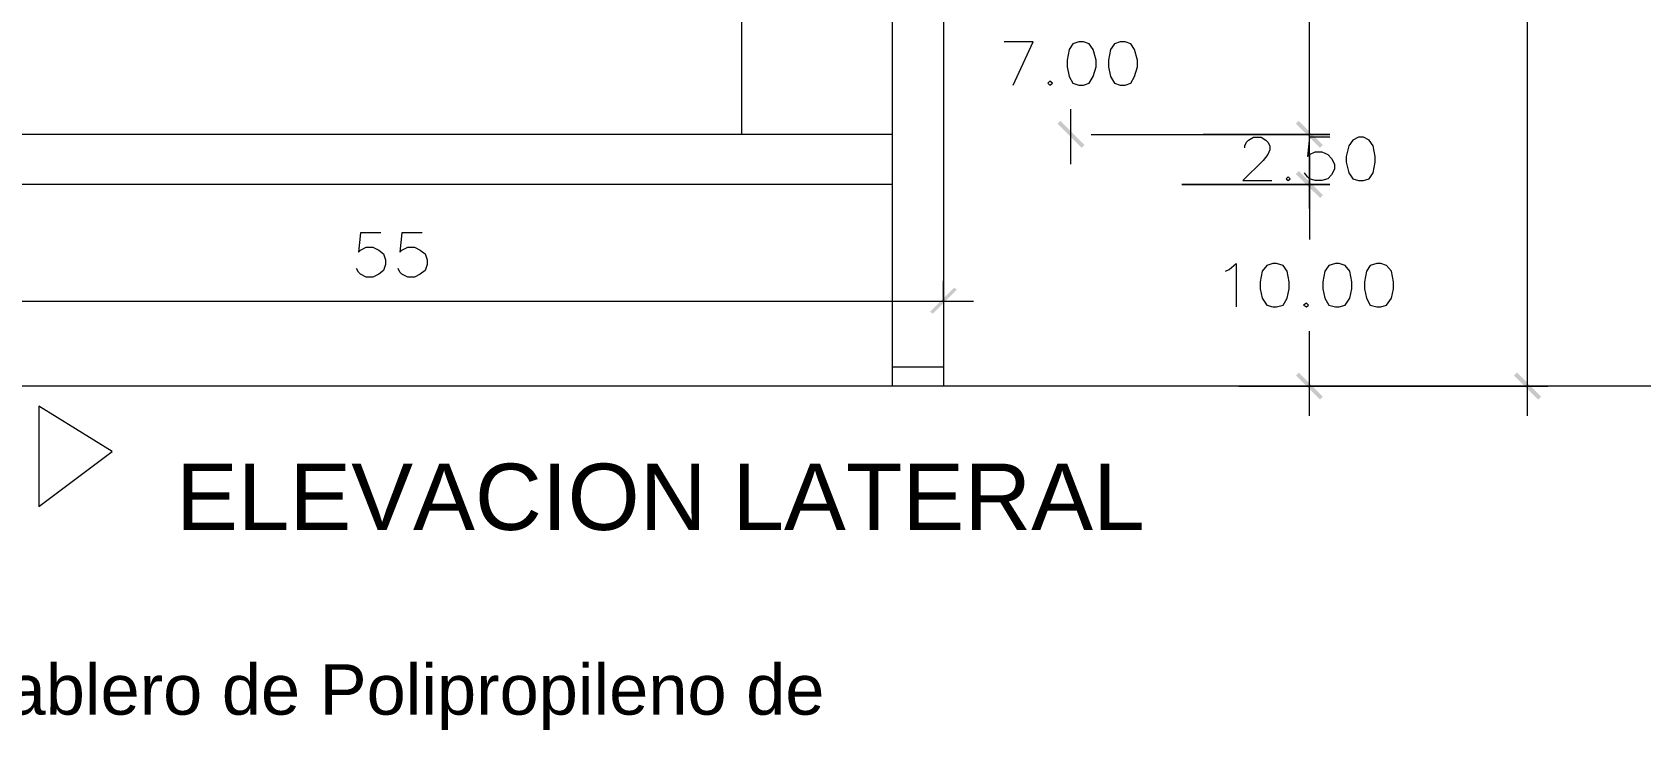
# Model space of a CAD drawing. Header units: inches. Extents: x 0.21 to 4.55, y 0.23 to 3.12.
# Drawn here: x 0.635 to 1.433, y 1.898 to 2.245 of the extents above; entities that cross this region are included whole.
import ezdxf

# ---------------------------------------------------------------- set-up
doc = ezdxf.new("R2010")
doc.units = ezdxf.units.IN
doc.header["$MEASUREMENT"] = 0
doc.layers.add('PDF_0', color=7, linetype='Continuous')
doc.layers.add('PDF_TEXTO', color=7, linetype='Continuous')
doc.styles.add('PDF Arial', font='arial.ttf')

msp = doc.modelspace()

# ---------------------------------------------------------------- linework, layer by layer
at = {"layer": 'PDF_0', "lineweight": 5}
for points in [[(1.08704, 2.2644), (1.08704, 2.06905), (1.06166, 2.06905), (1.06166, 2.2644), (0.56466, 2.2644), (0.56466, 2.06905), (0.53929, 2.06905), (0.53929, 2.78821)], [(1.37671, 2.05421), (1.37671, 2.42097)], [(1.2685, 2.17918), (1.2685, 2.39847)], [(0.98697, 2.19402), (0.98697, 2.2644)], [(1.15024, 2.17918), (1.15024, 2.20647)], [(1.2685, 2.15715), (1.2685, 2.16912), (1.2685, 2.19402), (1.2685, 2.20599)], [(1.06166, 2.19402), (0.56466, 2.19402)], [(1.16029, 2.19402), (1.17035, 2.19402), (1.27856, 2.19402), (1.21583, 2.19402)], [(1.2685, 2.18397), (1.2685, 2.14183)], [(1.06166, 2.16912), (0.56466, 2.16912)], [(1.08704, 2.11119), (1.08704, 2.12124)], [(0.52445, 2.11119), (1.10188, 2.11119)], [(1.2685, 2.05421), (1.2685, 2.09635)], [(1.06166, 2.07863), (1.08704, 2.07863)], [(1.34942, 2.06905), (0.33149, 2.06905)], [(3.03001, 2.06905), (0.43874, 2.06905)], [(1.23355, 2.06905), (1.38676, 2.06905)], [(1.24025, 2.06905), (1.27856, 2.06905)]]:
    msp.add_lwpolyline(points, dxfattribs=at)
at = {"layer": 'PDF_0', "lineweight": 13}
for points in [[(1.12151, 2.21844), (1.13156, 2.23999), (1.1172, 2.23999)], [(1.23642, 2.18732), (1.23642, 2.18828), (1.23738, 2.19019), (1.23834, 2.19115), (1.24073, 2.19258), (1.24456, 2.19258), (1.24695, 2.19115), (1.24791, 2.19019), (1.24887, 2.18828), (1.24887, 2.18636), (1.24791, 2.18397), (1.24552, 2.18109), (1.23546, 2.17104), (1.24983, 2.17104)], [(1.27856, 2.19258), (1.2685, 2.19258), (1.26754, 2.18301), (1.2685, 2.18397), (1.27137, 2.1854), (1.27473, 2.1854), (1.2776, 2.18397), (1.27951, 2.18205), (1.28095, 2.17918), (1.28095, 2.17678), (1.27951, 2.17391), (1.2776, 2.172), (1.27473, 2.17104), (1.27137, 2.17104), (1.2685, 2.172), (1.26754, 2.17295), (1.26611, 2.17487)], [(0.8079, 2.14518), (0.79784, 2.14518), (0.79688, 2.13561), (0.79784, 2.13657), (0.80071, 2.138), (0.80406, 2.138), (0.80694, 2.13657), (0.80933, 2.13465), (0.81029, 2.13178), (0.81029, 2.12938), (0.80933, 2.12651), (0.80694, 2.1246), (0.80406, 2.12316), (0.80071, 2.12316), (0.79784, 2.1246), (0.79688, 2.12555), (0.79593, 2.12747)], [(0.82848, 2.14518), (0.81843, 2.14518), (0.81747, 2.13561), (0.81843, 2.13657), (0.8213, 2.138), (0.82465, 2.138), (0.82753, 2.13657), (0.82992, 2.13465), (0.83088, 2.13178), (0.83088, 2.12938), (0.82992, 2.12651), (0.82753, 2.1246), (0.82465, 2.12316), (0.8213, 2.12316), (0.81843, 2.1246), (0.81747, 2.12555), (0.81651, 2.12747)], [(1.22685, 2.12603), (1.22876, 2.12699), (1.23211, 2.12986), (1.23211, 2.10832)]]:
    msp.add_lwpolyline(points, dxfattribs=at)
for points in [[(1.15407, 2.23999), (1.15119, 2.23903), (1.14928, 2.23616), (1.14832, 2.23089), (1.14832, 2.22754), (1.14928, 2.22275), (1.15119, 2.2194), (1.15407, 2.21844), (1.15646, 2.21844), (1.15933, 2.2194), (1.16125, 2.22275), (1.16269, 2.22754), (1.16269, 2.23089), (1.16125, 2.23616), (1.15933, 2.23903), (1.15646, 2.23999)], [(1.17466, 2.23999), (1.17178, 2.23903), (1.16987, 2.23616), (1.16891, 2.23089), (1.16891, 2.22754), (1.16987, 2.22275), (1.17178, 2.2194), (1.17466, 2.21844), (1.17705, 2.21844), (1.17992, 2.2194), (1.18184, 2.22275), (1.18327, 2.22754), (1.18327, 2.23089), (1.18184, 2.23616), (1.17992, 2.23903), (1.17705, 2.23999)], [(1.1397, 2.22036), (1.13875, 2.2194), (1.1397, 2.21844), (1.14114, 2.2194)], [(1.29292, 2.19258), (1.29005, 2.19115), (1.28813, 2.18828), (1.2867, 2.18301), (1.2867, 2.18014), (1.28813, 2.17487), (1.29005, 2.172), (1.29292, 2.17104), (1.29531, 2.17104), (1.29819, 2.172), (1.3001, 2.17487), (1.30106, 2.18014), (1.30106, 2.18301), (1.3001, 2.18828), (1.29819, 2.19115), (1.29531, 2.19258)], [(1.25797, 2.17295), (1.25701, 2.172), (1.25797, 2.17104), (1.25892, 2.172)], [(1.25031, 2.12986), (1.24743, 2.1289), (1.24504, 2.12603), (1.24408, 2.12076), (1.24408, 2.11741), (1.24504, 2.11263), (1.24743, 2.10927), (1.25031, 2.10832), (1.25222, 2.10832), (1.25557, 2.10927), (1.25749, 2.11263), (1.25845, 2.11741), (1.25845, 2.12076), (1.25749, 2.12603), (1.25557, 2.1289), (1.25222, 2.12986)], [(1.28143, 2.12986), (1.27808, 2.1289), (1.27616, 2.12603), (1.2752, 2.12076), (1.2752, 2.11741), (1.27616, 2.11263), (1.27808, 2.10927), (1.28143, 2.10832), (1.28334, 2.10832), (1.28622, 2.10927), (1.28861, 2.11263), (1.28957, 2.11741), (1.28957, 2.12076), (1.28861, 2.12603), (1.28622, 2.1289), (1.28334, 2.12986)], [(1.30202, 2.12986), (1.29867, 2.1289), (1.29675, 2.12603), (1.29579, 2.12076), (1.29579, 2.11741), (1.29675, 2.11263), (1.29867, 2.10927), (1.30202, 2.10832), (1.30393, 2.10832), (1.3068, 2.10927), (1.3092, 2.11263), (1.31016, 2.11741), (1.31016, 2.12076), (1.3092, 2.12603), (1.3068, 2.1289), (1.30393, 2.12986)], [(1.26706, 2.11023), (1.26563, 2.10927), (1.26706, 2.10832), (1.26802, 2.10927)]]:
    msp.add_lwpolyline(points, close=True, dxfattribs=at)
at = {"layer": 'PDF_0', "lineweight": 5}
for points in [[(1.27856, 2.16912), (1.2053, 2.16912)], [(0.6384, 2.059), (0.6384, 2.0092), (0.67479, 2.0365)]]:
    msp.add_lwpolyline(points, close=True, dxfattribs=at)
at = {"layer": 'PDF_0', "transparency": 33554559}
for points in [[(1.14497, 2.20072), (1.14353, 2.19929), (1.15694, 2.18875)], [(1.14353, 2.19929), (1.15694, 2.18875), (1.1555, 2.18732)], [(1.26323, 2.20072), (1.2618, 2.19929), (1.2752, 2.18875)], [(1.26323, 2.20072), (1.2618, 2.19929), (1.2752, 2.18875)], [(1.2618, 2.19929), (1.2752, 2.18875), (1.27377, 2.18732)], [(1.2618, 2.19929), (1.2752, 2.18875), (1.27377, 2.18732)], [(1.2752, 2.16386), (1.2618, 2.17439), (1.26323, 2.17583)], [(1.2752, 2.16386), (1.2618, 2.17439), (1.26323, 2.17583)], [(1.27377, 2.16242), (1.2752, 2.16386), (1.2618, 2.17439)], [(1.27377, 2.16242), (1.2752, 2.16386), (1.2618, 2.17439)], [(1.08033, 2.10592), (1.08177, 2.10496), (1.0923, 2.11789)], [(1.08177, 2.10496), (1.0923, 2.11789), (1.09374, 2.11693)], [(1.26323, 2.07576), (1.2618, 2.07432), (1.2752, 2.06379)], [(1.37144, 2.07576), (1.37001, 2.07432), (1.38341, 2.06379)], [(1.2618, 2.07432), (1.2752, 2.06379), (1.27377, 2.06235)], [(1.37001, 2.07432), (1.38341, 2.06379), (1.38198, 2.06235)]]:
    msp.add_solid(points, dxfattribs=at)

# ---------------------------------------------------------------- texts
at = {"layer": 'PDF_TEXTO', "attachment_point": 7, "style": 'PDF Arial'}
for s, insert, char_height in [('ELEVACION LATERAL', (0.70639, 1.99715), 0.0329149), ('Tablero de Polipropileno de', (0.60105, 1.89837), 0.0249902)]:
    msp.add_mtext(s, dxfattribs=dict(at, insert=insert, char_height=char_height))

doc.saveas('drawing.dxf')
